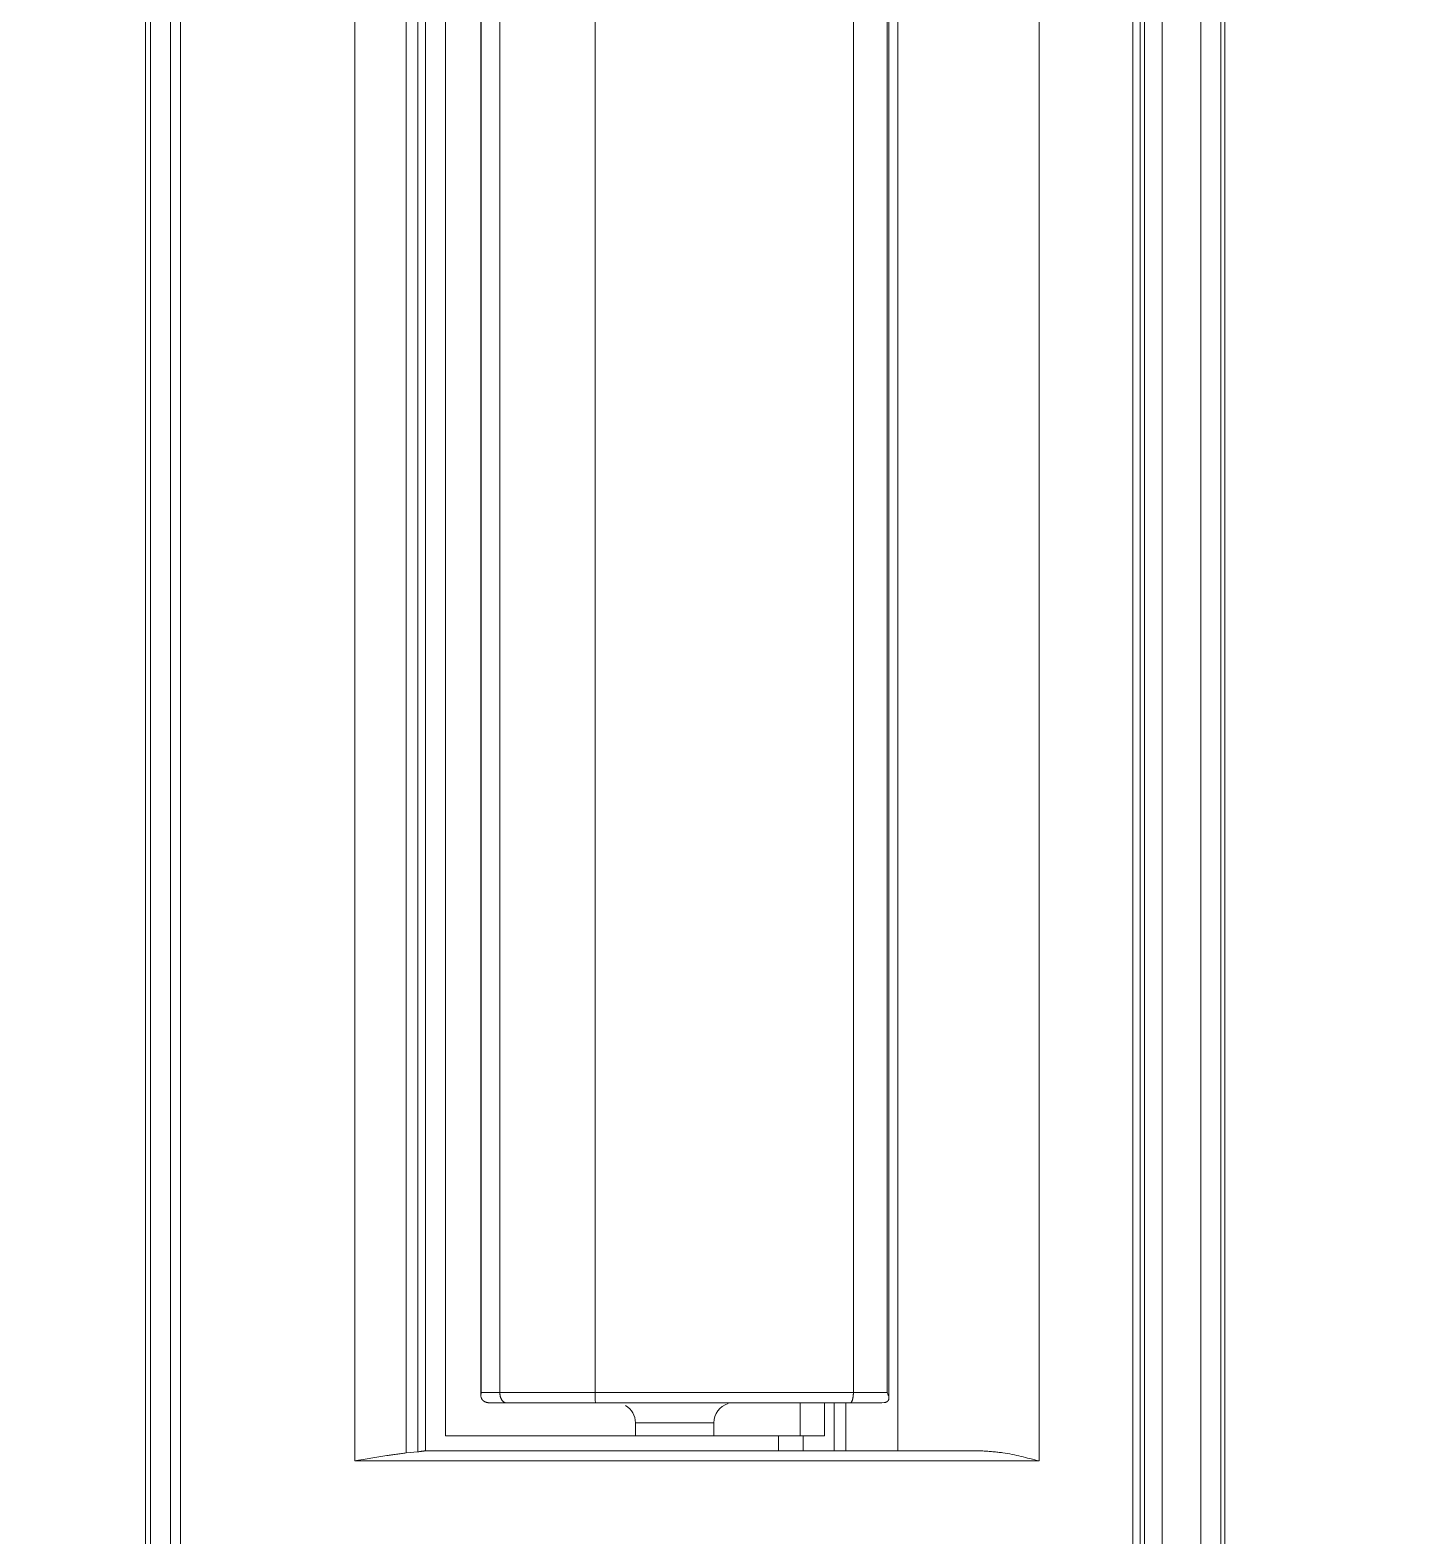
# Model space of a CAD drawing. Header units: metres. Extents: x -101133.8 to -101066.7, y -24899.3 to -24824.7.
# Drawn here: x -101106.4124 to -101106.2746, y -24853.5633 to -24853.4134 of the extents above; entities that cross this region are included whole.
import ezdxf

# ---------------------------------------------------------------- set-up
doc = ezdxf.new("R2010")
doc.units = ezdxf.units.M
doc.header["$LTSCALE"] = 0.2
doc.layers.add('CMT-CVC-MATERIEL', color=30, linetype='Continuous')
doc.layers.add('CMT-VRV1', color=5, linetype='Continuous')

# ---------------------------------------------------------------- blocks, each defined once
blk = doc.blocks.new('Cassette 600x600')
at = {"linetype": 'Continuous', "lineweight": 13}
for p, q in [((-19976.97, 551.21), (-19976.97, -35.19)), ((-19973.14, -35.19), (-19973.14, 551.21)), ((-19971.13, 551.21), (-19971.13, -35.19)), ((-19970.73, 551.21), (-19970.73, -35.19)), ((-20078.23, 72.81), (-20078.23, 443.21)), ((-20077.73, 443.21), (-20077.73, 72.81)), ((-20075.73, 104.51), (-20075.73, 411.51)), ((-20074.73, 104.51), (-20074.73, 411.51)), ((-19979.9, 104.51), (-19979.9, 411.51)), ((-19979.18, 411.51), (-19979.18, 104.51)), ((-19978.72, 411.51), (-19978.72, 104.51)), ((-20057.38, 115.51), (-20057.38, 400.51)), ((-19989.24, 400.51), (-19989.24, 115.51)), ((-20052.26, 399.7), (-20052.26, 116.31)), ((-20051.11, 116.42), (-20051.11, 399.59)), ((-20050.33, 399.51), (-20050.33, 116.51)), ((-20003.29, 116.51), (-20003.29, 399.51)), ((-20048.33, 398.01), (-20048.33, 118.01)), ((-20044.82, 393.97), (-20044.82, 122.04)), ((-20044.78, 393.71), (-20044.78, 122.31)), ((-20042.93, 393.71), (-20042.93, 122.31)), ((-20033.43, 393.71), (-20033.43, 122.31)), ((-20007.73, 393.71), (-20007.73, 122.31)), ((-20004.35, 122.31), (-20004.35, 393.71)), ((-20004.19, 121.78), (-20004.19, 394.23)), ((-20044.78, 122.31), (-20042.93, 122.31)), ((-20042.93, 122.31), (-20033.43, 122.31)), ((-20033.43, 122.31), (-20007.73, 122.31)), ((-20007.73, 122.31), (-20004.35, 122.31)), ((-20043.93, 121.31), (-20044.11, 121.31)), ((-20042.33, 121.31), (-20043.93, 121.31)), ((-20033.4, 121.31), (-20042.33, 121.31)), ((-20008.02, 121.31), (-20033.4, 121.31)), ((-20013.03, 121.31), (-20013.03, 118.01)), ((-20010.61, 121.31), (-20010.61, 118.01)), ((-20009.63, 116.51), (-20009.63, 121.31)), ((-20008.47, 116.51), (-20008.47, 121.31)), ((-20004.88, 121.31), (-20008.02, 121.31)), ((-20004.66, 121.32), (-20004.88, 121.31)), ((-20029.43, 119.31), (-20029.43, 118.01)), ((-20021.63, 119.31), (-20029.43, 119.31)), ((-20021.63, 118.01), (-20021.63, 119.31)), ((-20015.19, 118.01), (-20048.33, 118.01)), ((-20015.19, 118.01), (-20012.73, 118.01)), ((-20015.19, 116.51), (-20015.19, 118.01)), ((-20012.73, 118.01), (-20012.73, 116.51)), ((-20012.73, 118.01), (-20010.61, 118.01)), ((-19989.24, 115.51), (-20057.38, 115.51)), ((-20052.26, 116.31), (-20051.11, 116.42)), ((-20050.47, 116.51), (-19994.83, 116.51))]:
    blk.add_line(p, q, dxfattribs=at)
for centre, radius, start, end in [((-20025.17, 122.06), 8.27, 178.2687, 185.2085), ((-20031.43, 119.31), 2, 0, 59.2042), ((-20019.63, 119.31), 2, 106.6773, 180)]:
    blk.add_arc(centre, radius, start, end, dxfattribs=at)
for points, knots in [([(-20044.11, 121.31), (-20044.12, 121.32), (-20044.13, 121.32), (-20044.14, 121.32), (-20044.16, 121.32), (-20044.17, 121.32), (-20044.18, 121.33), (-20044.19, 121.33), (-20044.2, 121.33), (-20044.22, 121.33), (-20044.23, 121.34), (-20044.24, 121.34), (-20044.25, 121.34), (-20044.27, 121.34), (-20044.28, 121.35), (-20044.29, 121.35), (-20044.31, 121.36), (-20044.32, 121.36), (-20044.33, 121.36), (-20044.34, 121.37), (-20044.36, 121.37), (-20044.37, 121.38), (-20044.38, 121.38), (-20044.39, 121.39), (-20044.4, 121.39), (-20044.42, 121.4), (-20044.43, 121.4), (-20044.44, 121.41), (-20044.45, 121.42), (-20044.46, 121.42), (-20044.47, 121.43), (-20044.48, 121.43), (-20044.5, 121.44), (-20044.51, 121.45), (-20044.52, 121.45), (-20044.52, 121.46), (-20044.54, 121.47), (-20044.55, 121.48), (-20044.56, 121.49), (-20044.58, 121.5), (-20044.59, 121.51), (-20044.6, 121.52), (-20044.62, 121.54), (-20044.63, 121.55), (-20044.64, 121.56), (-20044.65, 121.57), (-20044.66, 121.58), (-20044.67, 121.59), (-20044.68, 121.61), (-20044.69, 121.63), (-20044.71, 121.65), (-20044.72, 121.66), (-20044.73, 121.68), (-20044.74, 121.7), (-20044.75, 121.72), (-20044.76, 121.74), (-20044.77, 121.76), (-20044.77, 121.78), (-20044.78, 121.8), (-20044.79, 121.81), (-20044.79, 121.84), (-20044.8, 121.86), (-20044.8, 121.89), (-20044.81, 121.92), (-20044.81, 121.95), (-20044.82, 121.97), (-20044.82, 122), (-20044.82, 122.03), (-20044.82, 122.05), (-20044.82, 122.08), (-20044.81, 122.11), (-20044.81, 122.15), (-20044.81, 122.17), (-20044.81, 122.18), (-20044.8, 122.19), (-20044.8, 122.2), (-20044.8, 122.21), (-20044.8, 122.22), (-20044.79, 122.23), (-20044.79, 122.25), (-20044.79, 122.26), (-20044.79, 122.27), (-20044.78, 122.28), (-20044.78, 122.29), (-20044.78, 122.3), (-20044.78, 122.3), (-20044.78, 122.3), (-20044.78, 122.3), (-20044.78, 122.3), (-20044.78, 122.3), (-20044.78, 122.3), (-20044.78, 122.3), (-20044.78, 122.3), (-20044.78, 122.3), (-20044.78, 122.3), (-20044.78, 122.3), (-20044.78, 122.31)], [0, 0, 0, 0, 1, 1, 1, 2, 2, 2, 3, 3, 3, 4, 4, 4, 5, 5, 5, 6, 6, 6, 7, 7, 7, 8, 8, 8, 9, 9, 9, 10, 10, 10, 11, 11, 11, 12, 12, 12, 13, 13, 13, 14, 14, 14, 15, 15, 15, 16, 16, 16, 17, 17, 17, 18, 18, 18, 19, 19, 19, 20, 20, 20, 21, 21, 21, 22, 22, 22, 23, 23, 23, 24, 24, 24, 25, 25, 25, 26, 26, 26, 27, 27, 27, 28, 28, 28, 29, 29, 29, 30, 30, 30, 31, 31, 31, 32, 32, 32, 32]), ([(-20042.93, 122.31), (-20042.93, 122.28), (-20042.93, 122.25), (-20042.92, 122.22), (-20042.92, 122.19), (-20042.92, 122.16), (-20042.92, 122.14), (-20042.92, 122.11), (-20042.91, 122.08), (-20042.91, 122.05), (-20042.91, 122.03), (-20042.9, 122), (-20042.9, 121.97), (-20042.89, 121.95), (-20042.88, 121.92), (-20042.88, 121.9), (-20042.87, 121.87), (-20042.86, 121.85), (-20042.86, 121.82), (-20042.85, 121.8), (-20042.84, 121.77), (-20042.83, 121.75), (-20042.82, 121.73), (-20042.81, 121.7), (-20042.8, 121.68), (-20042.79, 121.66), (-20042.78, 121.64), (-20042.76, 121.62), (-20042.75, 121.6), (-20042.74, 121.58), (-20042.73, 121.56), (-20042.72, 121.54), (-20042.7, 121.52), (-20042.69, 121.5), (-20042.68, 121.49), (-20042.66, 121.47), (-20042.65, 121.46), (-20042.63, 121.44), (-20042.62, 121.43), (-20042.6, 121.42), (-20042.59, 121.4), (-20042.57, 121.39), (-20042.56, 121.38), (-20042.54, 121.37), (-20042.53, 121.36), (-20042.51, 121.35), (-20042.49, 121.34), (-20042.47, 121.33), (-20042.46, 121.33), (-20042.45, 121.33), (-20042.44, 121.32), (-20042.44, 121.32), (-20042.43, 121.32), (-20042.42, 121.32), (-20042.41, 121.31), (-20042.4, 121.31), (-20042.39, 121.31), (-20042.38, 121.31), (-20042.38, 121.31), (-20042.37, 121.31), (-20042.36, 121.31), (-20042.36, 121.31), (-20042.35, 121.31), (-20042.35, 121.31), (-20042.35, 121.31), (-20042.35, 121.31), (-20042.34, 121.31), (-20042.34, 121.31), (-20042.34, 121.31), (-20042.34, 121.31), (-20042.33, 121.31), (-20042.33, 121.31), (-20042.33, 121.31)], [0, 0, 0, 0, 1, 1, 1, 2, 2, 2, 3, 3, 3, 4, 4, 4, 5, 5, 5, 6, 6, 6, 7, 7, 7, 8, 8, 8, 9, 9, 9, 10, 10, 10, 11, 11, 11, 12, 12, 12, 13, 13, 13, 14, 14, 14, 15, 15, 15, 16, 16, 16, 17, 17, 17, 18, 18, 18, 19, 19, 19, 20, 20, 20, 21, 21, 21, 22, 22, 22, 23, 23, 23, 24, 24, 24, 24]), ([(-20007.73, 122.31), (-20007.73, 122.28), (-20007.73, 122.25), (-20007.73, 122.22), (-20007.73, 122.19), (-20007.73, 122.16), (-20007.74, 122.14), (-20007.74, 122.11), (-20007.74, 122.08), (-20007.74, 122.05), (-20007.74, 122.03), (-20007.74, 122), (-20007.75, 121.97), (-20007.75, 121.95), (-20007.75, 121.92), (-20007.76, 121.9), (-20007.76, 121.87), (-20007.76, 121.85), (-20007.77, 121.82), (-20007.77, 121.8), (-20007.77, 121.77), (-20007.78, 121.75), (-20007.78, 121.73), (-20007.79, 121.7), (-20007.79, 121.68), (-20007.8, 121.66), (-20007.8, 121.64), (-20007.81, 121.62), (-20007.82, 121.6), (-20007.82, 121.58), (-20007.83, 121.56), (-20007.83, 121.54), (-20007.84, 121.52), (-20007.85, 121.5), (-20007.85, 121.49), (-20007.86, 121.47), (-20007.87, 121.46), (-20007.87, 121.44), (-20007.88, 121.43), (-20007.89, 121.42), (-20007.9, 121.4), (-20007.9, 121.39), (-20007.91, 121.38), (-20007.92, 121.37), (-20007.93, 121.36), (-20007.93, 121.35), (-20007.94, 121.34), (-20007.95, 121.33), (-20007.96, 121.33), (-20007.96, 121.33), (-20007.97, 121.32), (-20007.97, 121.32), (-20007.97, 121.32), (-20007.98, 121.32), (-20007.98, 121.31), (-20007.99, 121.31), (-20007.99, 121.31), (-20007.99, 121.31), (-20008, 121.31), (-20008, 121.31), (-20008.01, 121.31), (-20008.01, 121.31), (-20008.01, 121.31), (-20008.01, 121.31), (-20008.01, 121.31), (-20008.01, 121.31), (-20008.01, 121.31), (-20008.02, 121.31), (-20008.02, 121.31), (-20008.02, 121.31), (-20008.02, 121.31), (-20008.02, 121.31), (-20008.02, 121.31)], [0, 0, 0, 0, 1, 1, 1, 2, 2, 2, 3, 3, 3, 4, 4, 4, 5, 5, 5, 6, 6, 6, 7, 7, 7, 8, 8, 8, 9, 9, 9, 10, 10, 10, 11, 11, 11, 12, 12, 12, 13, 13, 13, 14, 14, 14, 15, 15, 15, 16, 16, 16, 17, 17, 17, 18, 18, 18, 19, 19, 19, 20, 20, 20, 21, 21, 21, 22, 22, 22, 23, 23, 23, 24, 24, 24, 24]), ([(-20004.35, 122.31), (-20004.35, 122.3), (-20004.35, 122.3), (-20004.35, 122.3), (-20004.35, 122.3), (-20004.35, 122.3), (-20004.35, 122.3), (-20004.35, 122.3), (-20004.35, 122.3), (-20004.35, 122.3), (-20004.35, 122.3), (-20004.35, 122.3), (-20004.35, 122.3), (-20004.35, 122.3), (-20004.34, 122.29), (-20004.34, 122.29), (-20004.34, 122.28), (-20004.34, 122.28), (-20004.34, 122.27), (-20004.33, 122.27), (-20004.33, 122.27), (-20004.33, 122.26), (-20004.33, 122.26), (-20004.33, 122.25), (-20004.32, 122.25), (-20004.31, 122.23), (-20004.3, 122.19), (-20004.28, 122.16), (-20004.27, 122.13), (-20004.26, 122.1), (-20004.25, 122.07), (-20004.24, 122.04), (-20004.23, 122.01), (-20004.22, 121.98), (-20004.21, 121.95), (-20004.21, 121.92), (-20004.2, 121.89), (-20004.2, 121.87), (-20004.19, 121.85), (-20004.19, 121.83), (-20004.19, 121.81), (-20004.19, 121.79), (-20004.19, 121.76), (-20004.19, 121.74), (-20004.19, 121.72), (-20004.2, 121.7), (-20004.2, 121.68), (-20004.2, 121.66), (-20004.21, 121.64), (-20004.21, 121.63), (-20004.21, 121.62), (-20004.22, 121.6), (-20004.22, 121.59), (-20004.23, 121.58), (-20004.24, 121.56), (-20004.24, 121.55), (-20004.25, 121.54), (-20004.26, 121.53), (-20004.27, 121.51), (-20004.28, 121.5), (-20004.28, 121.49), (-20004.29, 121.48), (-20004.3, 121.47), (-20004.3, 121.47), (-20004.31, 121.46), (-20004.32, 121.45), (-20004.33, 121.45), (-20004.33, 121.44), (-20004.34, 121.43), (-20004.35, 121.43), (-20004.36, 121.42), (-20004.37, 121.41), (-20004.38, 121.41), (-20004.39, 121.4), (-20004.4, 121.4), (-20004.41, 121.39), (-20004.42, 121.38), (-20004.43, 121.38), (-20004.44, 121.37), (-20004.45, 121.37), (-20004.46, 121.37), (-20004.47, 121.36), (-20004.48, 121.36), (-20004.49, 121.35), (-20004.51, 121.35), (-20004.52, 121.35), (-20004.53, 121.34), (-20004.54, 121.34), (-20004.56, 121.34), (-20004.57, 121.33), (-20004.58, 121.33), (-20004.59, 121.33), (-20004.61, 121.33), (-20004.62, 121.33), (-20004.63, 121.32), (-20004.64, 121.32), (-20004.66, 121.32)], [0, 0, 0, 0, 1, 1, 1, 2, 2, 2, 3, 3, 3, 4, 4, 4, 5, 5, 5, 6, 6, 6, 7, 7, 7, 8, 8, 8, 9, 9, 9, 10, 10, 10, 11, 11, 11, 12, 12, 12, 13, 13, 13, 14, 14, 14, 15, 15, 15, 16, 16, 16, 17, 17, 17, 18, 18, 18, 19, 19, 19, 20, 20, 20, 21, 21, 21, 22, 22, 22, 23, 23, 23, 24, 24, 24, 25, 25, 25, 26, 26, 26, 27, 27, 27, 28, 28, 28, 29, 29, 29, 30, 30, 30, 31, 31, 31, 32, 32, 32, 32]), ([(-20057.38, 115.51), (-20057.38, 115.51), (-20057.38, 115.51), (-20057.38, 115.51), (-20057.37, 115.51), (-20057.37, 115.51), (-20057.37, 115.51), (-20057.36, 115.51), (-20057.36, 115.51), (-20057.36, 115.51), (-20057.36, 115.51), (-20057.35, 115.51), (-20057.35, 115.51), (-20057.17, 115.54), (-20056.85, 115.6), (-20056.56, 115.65), (-20056.27, 115.7), (-20056.03, 115.74), (-20055.77, 115.79), (-20055.52, 115.83), (-20055.26, 115.87), (-20054.99, 115.92), (-20054.71, 115.96), (-20054.42, 116.01), (-20054.2, 116.04), (-20054, 116.07), (-20053.87, 116.09), (-20053.72, 116.11), (-20053.56, 116.13), (-20053.39, 116.16), (-20053.23, 116.18), (-20053.06, 116.2), (-20052.9, 116.22), (-20052.74, 116.25), (-20052.58, 116.27), (-20052.42, 116.29), (-20052.26, 116.31)], [0, 0, 0, 0, 1, 1, 1, 2, 2, 2, 3, 3, 3, 4, 4, 4, 5, 5, 5, 6, 6, 6, 7, 7, 7, 8, 8, 8, 9, 9, 9, 10, 10, 10, 11, 11, 11, 12, 12, 12, 12]), ([(-20051.11, 116.42), (-20051.08, 116.42), (-20051.05, 116.42), (-20051.03, 116.43), (-20051, 116.43), (-20050.97, 116.43), (-20050.95, 116.44), (-20050.92, 116.44), (-20050.9, 116.44), (-20050.87, 116.45), (-20050.85, 116.45), (-20050.82, 116.45), (-20050.8, 116.46), (-20050.77, 116.46), (-20050.75, 116.47), (-20050.73, 116.47), (-20050.71, 116.47), (-20050.68, 116.48), (-20050.66, 116.48), (-20050.64, 116.49), (-20050.62, 116.49), (-20050.6, 116.49), (-20050.58, 116.5), (-20050.56, 116.5), (-20050.55, 116.5), (-20050.54, 116.5), (-20050.54, 116.5), (-20050.53, 116.5), (-20050.52, 116.5), (-20050.52, 116.5), (-20050.51, 116.5), (-20050.51, 116.5), (-20050.5, 116.5), (-20050.49, 116.5), (-20050.49, 116.5), (-20050.48, 116.5), (-20050.47, 116.51)], [0, 0, 0, 0, 1, 1, 1, 2, 2, 2, 3, 3, 3, 4, 4, 4, 5, 5, 5, 6, 6, 6, 7, 7, 7, 8, 8, 8, 9, 9, 9, 10, 10, 10, 11, 11, 11, 12, 12, 12, 12]), ([(-19994.83, 116.51), (-19994.66, 116.49), (-19994.49, 116.48), (-19994.33, 116.47), (-19994.16, 116.46), (-19994, 116.44), (-19993.83, 116.43), (-19993.66, 116.41), (-19993.48, 116.4), (-19993.33, 116.38), (-19993.17, 116.36), (-19993.03, 116.35), (-19992.83, 116.32), (-19992.58, 116.28), (-19992.24, 116.22), (-19991.92, 116.16), (-19991.6, 116.1), (-19991.31, 116.03), (-19991.02, 115.96), (-19990.74, 115.89), (-19990.46, 115.82), (-19990.14, 115.74), (-19989.82, 115.66), (-19989.46, 115.56), (-19989.27, 115.51), (-19989.26, 115.51), (-19989.26, 115.51), (-19989.26, 115.51), (-19989.26, 115.51), (-19989.26, 115.51), (-19989.26, 115.51), (-19989.25, 115.51), (-19989.25, 115.51), (-19989.25, 115.51), (-19989.25, 115.51), (-19989.25, 115.51), (-19989.24, 115.51)], [0, 0, 0, 0, 1, 1, 1, 2, 2, 2, 3, 3, 3, 4, 4, 4, 5, 5, 5, 6, 6, 6, 7, 7, 7, 8, 8, 8, 9, 9, 9, 10, 10, 10, 11, 11, 11, 12, 12, 12, 12])]:
    blk.add_open_spline(points, degree=3, knots=knots, dxfattribs=at)

msp = doc.modelspace()

# ---------------------------------------------------------------- linework, layer by layer
at = {"layer": 'CMT-VRV1', "linetype": 'Continuous'}
for points in [[(-101106.77435, -24851.97888), (-101106.77435, -24852.21158), (-101106.65348, -24852.54733), (-101106.16383, -24853.0091), (-101106.16383, -24853.68777), (-101106.27573, -24854.26148), (-101106.11676, -24854.44505)], [(-101106.74935, -24851.97888), (-101106.74935, -24852.20722), (-101106.63198, -24852.53324), (-101106.13883, -24852.99832), (-101106.13883, -24853.69018), (-101106.24886, -24854.25432), (-101106.09787, -24854.42868)]]:
    msp.add_open_spline(points, degree=3, dxfattribs=at)

# ---------------------------------------------------------------- block references
at = {"layer": 'CMT-CVC-MATERIEL', "xscale": 0.001, "yscale": 0.001, "zscale": 0.001}
msp.add_blockref('Cassette 600x600', (-101086.32269, -24853.67138), dxfattribs=at)

doc.saveas('drawing.dxf')
